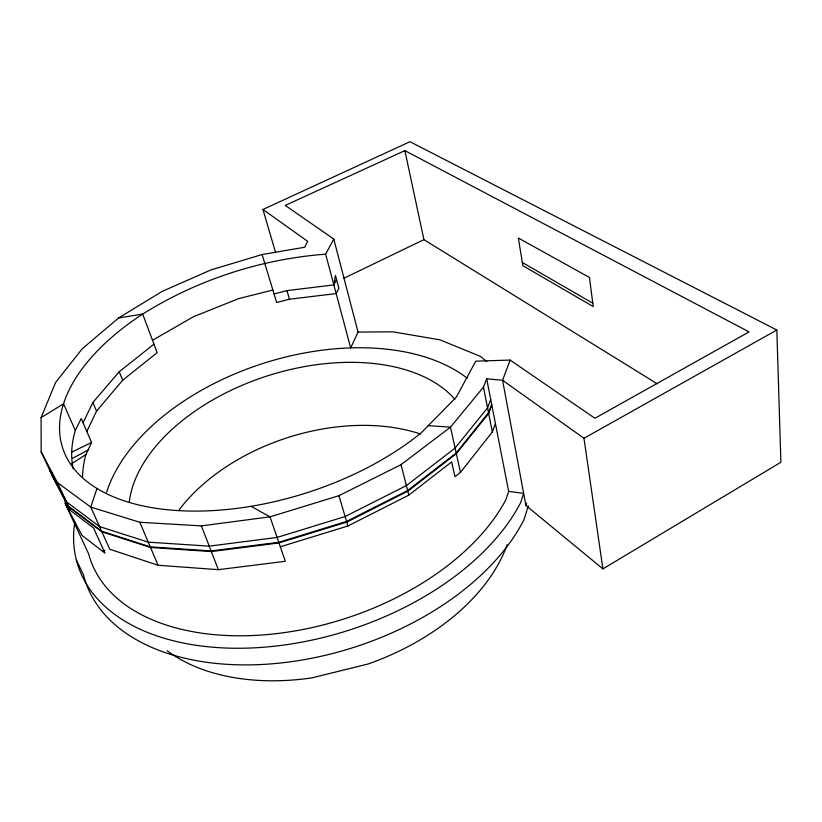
<?xml version="1.0" encoding="UTF-8"?>
<svg xmlns="http://www.w3.org/2000/svg" width="822" height="822" viewBox="0 0 822 822"><rect width="100%" height="100%" fill="white"/><g stroke="black" fill="none" stroke-linecap="round" stroke-linejoin="round"><path stroke-width="1.23" d="M274.096 293.947L286.95 290.618L333.855 284.905L335.448 275.38L338.87 288.286L336.177 293.598L289.467 299.198L276.675 302.517L262.084 254.532L210.822 269.965L162.273 291.358L118.645 317.939L82.262 348.744L55.577 382.507L41.1 417.586L41.151 451.843L53.82 479.072L70.384 510.431L93.513 527.888L105.021 553.185L81.974 535.389L65.215 503.567L65.082 498.543M528.31 505.869L523.963 519.761A235.554 145.597 -17.8 0 1 287.125 662.234A235.554 145.597 -17.8 0 1 83.68 575.4L76.292 559.833M275.596 252.611L262.958 209.466L409.973 141.723L776.831 330.033L780.9 462.262L602.916 568.886L525.905 505.468L526.635 503.136M602.916 568.886L583.959 438.28L502.581 380.267L486.686 378.819L508.643 491.34L505.777 499.93A223.779 135.651 -17.8 0 1 280.939 633.074A223.779 135.651 -17.8 0 1 88.673 553.966L65.215 503.567M96.986 488.484L90.749 507.092L109.747 549.24L158.071 565.259L218.354 569.667L285.316 561.313L270.017 516.853L251.059 506.321M280.312 546.784L347.942 525.988L408.811 495.121L451.638 461.902L454.967 476.688L460.484 472.362L492.327 431.971L495.409 423.536M333.794 239.068L325.646 254.152L350.675 347.891L358.043 332.067L333.794 239.068L285.244 205.418L404.886 150.632L749.048 331.903L594.912 418.264L510.123 360.077L502.581 380.267L525.905 505.468M491.669 404.373L488.525 412.747L456.189 453.004L407.64 490.539L346.586 521.425L278.771 542.284L211.079 550.915L150.251 546.846L101.609 531.176L68.442 506.249M491.803 405.03L488.658 413.415L456.344 453.672L407.815 491.207L346.781 522.093L278.997 542.941L211.336 551.572L150.518 547.483L101.887 531.803L68.729 506.855L51.909 474.972L51.878 472.486M490.724 399.492L487.559 407.866L455.1 448.072L406.376 485.607L345.127 516.524L277.096 537.434L209.23 546.147L148.258 542.16L99.534 526.583L66.356 501.739L49.854 470.554M41.151 451.843L57.489 482.648L90.749 507.092L139.812 522.268L201.369 525.885L270.017 516.853L338.921 495.707L401.023 464.666L450.466 427.163L483.459 387.121L486.686 378.819M82.58 477.263A210.617 120.361 -17.6 0 1 85.899 454.607L91.571 442.472L81.193 418.521L75.316 430.543A213.73 118.574 -17.5 0 0 73.24 468.797M86.813 431.488L96.544 411.082L122.653 380.278L157.156 352.648L142.679 314.076L118.645 317.939M83.043 422.785L92.896 402.451L119.221 371.729L153.971 344.151M333.855 284.905L336.568 279.624M71.843 463.577L85.899 454.607M41.1 417.586L63.561 403.818L75.316 430.543M152.512 340.277L193.468 316.727L238.606 298.633L272.925 290.032M583.959 438.28L776.831 330.033M72.459 458.347L88.005 450.107M102.678 551.377L104.928 550.206M72.244 451.895L91.571 442.472M343.565 278.411L423.916 239.664L657.22 383.792M262.084 254.532L304.757 247.237L307.644 241.329L262.958 209.466M325.646 254.152C260.923 259.146 197.732 279.624 142.679 314.076A217.183 116.477 -17.4 0 0 112.717 496.519A217.183 116.477 -17.4 0 0 421.193 432.845L456.354 397.077L475.763 361.156L510.123 360.077M358.043 332.067L392.926 331.841L439.811 339.805L480.192 356.275L486.799 361.567M428.272 425.642L450.466 427.163L460.484 472.362M508.643 491.34L523.645 493.354L520.706 502.55A237.866 144.508 -17.7 0 1 252.395 647.931A237.866 144.508 -17.7 0 1 74.699 522.761M522.35 262.485L592.806 303.195M57.489 482.648L70.384 510.431M139.812 522.268L158.071 565.259M92.896 402.451L96.544 411.082M119.221 371.729L122.653 380.278M201.369 525.885L218.354 569.667M338.921 495.707L347.942 525.988M286.95 290.618L289.467 299.198M401.023 464.666L408.811 495.121M404.886 150.632L423.916 239.664M483.459 387.121L492.327 431.971M53.79 476.596L53.82 479.072M52.156 473.092L52.197 475.568M129.301 501.841A176.699 106.059 -17.7 0 1 268.917 375.407A176.699 106.059 -17.7 0 1 454.874 399.235M178.621 510.513A169.815 109.234 -17.9 0 1 420.494 433.995M507.123 544.729A196.992 126.968 -17.9 0 1 367.927 664.042L311.672 677.914A196.992 126.968 -17.9 0 1 167.236 650.767M106.613 492.306A205.017 123.31 -17.7 0 1 264.509 362.975A205.017 123.31 -17.7 0 1 467.317 378.305M589.466 277.487L518.333 238L522.874 265.701L593.237 306.575L589.466 277.487"/></g></svg>
